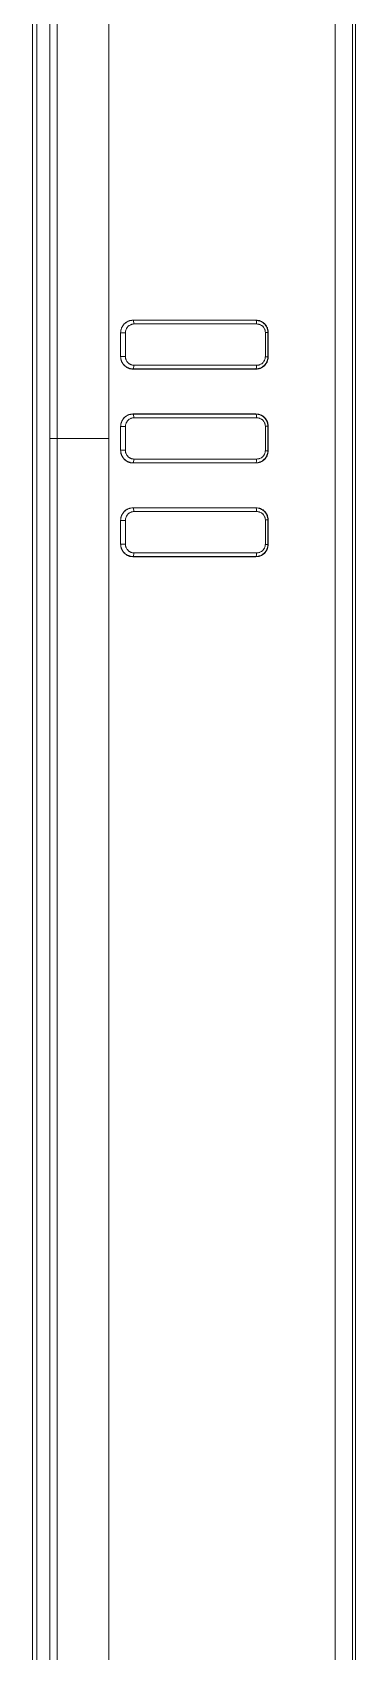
# Model space of a CAD drawing. Header units: inches. Extents: x 405346 to 489838, y -25612 to 14934.
# Drawn here: x 467669.7 to 467694.5, y 4228.3 to 4352.6 of the extents above; entities that cross this region are included whole.
import ezdxf

# ---------------------------------------------------------------- set-up
doc = ezdxf.new("R2010")
doc.units = ezdxf.units.IN
doc.header["$LTSCALE"] = 200
doc.header["$MEASUREMENT"] = 0
doc.layers.add('SS-EQ', color=2, linetype='Continuous', lineweight=20)

# ---------------------------------------------------------------- blocks, each defined once
blk = doc.blocks.new('4way무풍')
at = {"layer": 'SS-EQ'}
for p, q in [((431.26, 0), (431.26, 265.57)), ((425.39, -262.95), (425.39, 262.95)), ((425.73, -263.13), (425.73, 263.13)), ((426.73, 257.01), (426.73, 0)), ((432.17, 6.3), (432.17, 8.11)), ((432.17, 8.11), (432.54, 8.11)), ((432.17, 8.11), (432.17, 6.29)), ((432.54, 8.11), (432.54, 6.3)), ((443.29, 8.14), (443.49, 8.14)), ((443.29, 6.26), (443.29, 8.14)), ((443.49, 8.14), (443.49, 6.26)), ((443.5, 6.24), (443.5, 8.16)), ((432.17, 6.3), (432.54, 6.3)), ((443.29, 6.26), (443.49, 6.26)), ((432.17, -0.91), (432.17, 0.91)), ((432.17, 0.91), (432.54, 0.91)), ((432.17, 0.91), (432.17, -0.91)), ((432.54, 0.91), (432.54, -0.91)), ((443.29, 0.94), (443.49, 0.94)), ((443.29, -0.94), (443.29, 0.94)), ((443.49, 0.94), (443.49, -0.94)), ((443.5, -0.96), (443.5, 0.96)), ((426.73, 0), (427.28, 0)), ((426.73, 0), (426.73, -257.01)), ((431.26, 0), (431.26, -265.55)), ((432.17, -0.91), (432.54, -0.91)), ((443.29, -0.94), (443.49, -0.94)), ((432.17, -6.29), (432.17, -8.11)), ((432.17, -8.11), (432.17, -6.3)), ((432.17, -6.3), (432.54, -6.3)), ((432.54, -6.3), (432.54, -8.11)), ((443.29, -6.26), (443.49, -6.26)), ((443.29, -8.14), (443.29, -6.26)), ((443.49, -6.26), (443.49, -8.14)), ((443.5, -8.16), (443.5, -6.24)), ((432.17, -8.11), (432.54, -8.11)), ((443.29, -8.14), (443.49, -8.14))]:
    blk.add_line(p, q, dxfattribs=at)
for centre, major_axis, ratio, start_param, end_param in [((433.11, 8.79), (0, 0.284), 0.286394, 4.712391, 6.192093), ((442.54, 8.79), (0, -0.284), 0.291585, 1.570797, 3.050313), ((433.11, 5.62), (0, -0.284), 0.286394, 0.091092, 1.570794), ((442.54, 5.62), (0, 0.284), 0.291585, 3.232872, 4.712388), ((433.11, 1.58), (0, 0.284), 0.286394, 4.712391, 6.192093), ((442.54, 1.58), (0, -0.284), 0.291585, 1.570797, 3.050313), ((433.11, -1.58), (0, -0.284), 0.286394, 0.091092, 1.570794), ((442.54, -1.58), (0, 0.284), 0.291585, 3.232872, 4.712388), ((433.11, -5.62), (0, 0.284), 0.286394, 4.712391, 6.192093), ((442.54, -5.62), (0, -0.284), 0.291585, 1.570797, 3.050313), ((433.11, -8.79), (0, -0.284), 0.286394, 0.091092, 1.570794), ((442.54, -8.79), (0, 0.284), 0.291585, 3.232872, 4.712388)]:
    blk.add_ellipse(centre, major_axis=major_axis, ratio=ratio, start_param=start_param, end_param=end_param, dxfattribs=at)
for points, degree in [([(448.66, -268.67), (448.66, 268.67)], 1), ([(450, 268.67), (450, -268.67)], 1), ([(450.23, -266.49), (450.23, 266.49)], 1), ([(427.28, 0), (427.28, 88.52), (427.28, 177.04), (427.28, 265.56)], 3), ([(433.11, 9.08), (433.11, 9.08), (433.12, 9.07), (433.12, 9.07)], 3), ([(442.56, 9.08), (439.41, 9.08), (436.26, 9.08), (433.11, 9.08)], 3), ([(433.12, 9.07), (436.27, 9.07), (439.41, 9.07), (442.55, 9.07)], 3), ([(442.62, 8.79), (439.48, 8.79), (436.34, 8.79), (433.2, 8.79)], 3), ([(442.55, 9.07), (442.55, 9.07), (442.56, 9.08), (442.56, 9.08)], 3), ([(433.12, 5.34), (433.12, 5.33), (433.11, 5.33), (433.11, 5.32)], 3), ([(433.11, 5.32), (436.26, 5.32), (439.41, 5.32), (442.56, 5.32)], 3), ([(442.55, 5.34), (439.41, 5.34), (436.27, 5.34), (433.12, 5.34)], 3), ([(433.2, 5.62), (436.34, 5.62), (439.48, 5.62), (442.62, 5.62)], 3), ([(442.56, 5.32), (442.56, 5.33), (442.55, 5.33), (442.55, 5.34)], 3), ([(433.11, 1.88), (433.11, 1.87), (433.12, 1.87), (433.12, 1.87)], 3), ([(442.56, 1.88), (439.41, 1.88), (436.26, 1.88), (433.11, 1.88)], 3), ([(433.12, 1.87), (436.27, 1.87), (439.41, 1.87), (442.55, 1.87)], 3), ([(442.62, 1.58), (439.48, 1.58), (436.34, 1.58), (433.2, 1.58)], 3), ([(442.55, 1.87), (442.55, 1.87), (442.56, 1.87), (442.56, 1.88)], 3), ([(427.28, 0), (428.61, 0), (429.93, 0), (431.26, 0)], 3), ([(427.28, 0), (427.28, -88.51), (427.28, -177.03), (427.28, -265.54)], 3), ([(433.12, -1.87), (433.12, -1.87), (433.11, -1.87), (433.11, -1.88)], 3), ([(433.11, -1.88), (436.26, -1.88), (439.41, -1.88), (442.56, -1.88)], 3), ([(442.55, -1.87), (439.41, -1.87), (436.27, -1.87), (433.12, -1.87)], 3), ([(433.2, -1.58), (436.34, -1.58), (439.48, -1.58), (442.62, -1.58)], 3), ([(442.56, -1.88), (442.56, -1.87), (442.55, -1.87), (442.55, -1.87)], 3), ([(433.11, -5.32), (433.11, -5.33), (433.12, -5.33), (433.12, -5.34)], 3), ([(442.56, -5.32), (439.41, -5.32), (436.26, -5.32), (433.11, -5.32)], 3), ([(433.12, -5.34), (436.27, -5.34), (439.41, -5.34), (442.55, -5.34)], 3), ([(442.62, -5.62), (439.48, -5.62), (436.34, -5.62), (433.2, -5.62)], 3), ([(442.55, -5.34), (442.55, -5.33), (442.56, -5.33), (442.56, -5.32)], 3), ([(433.12, -9.07), (433.12, -9.07), (433.11, -9.08), (433.11, -9.08)], 3), ([(433.11, -9.08), (436.26, -9.08), (439.41, -9.08), (442.56, -9.08)], 3), ([(442.55, -9.07), (439.41, -9.07), (436.27, -9.07), (433.12, -9.07)], 3), ([(433.2, -8.79), (436.34, -8.79), (439.48, -8.79), (442.62, -8.79)], 3), ([(442.56, -9.08), (442.56, -9.08), (442.55, -9.07), (442.55, -9.07)], 3)]:
    blk.add_open_spline(points, degree=degree, dxfattribs=at)
for points, knots in [([(433.11, 9.08), (433.05, 9.08), (432.99, 9.07), (432.9, 9.06), (432.87, 9.05), (432.81, 9.03), (432.78, 9.02), (432.7, 8.98), (432.64, 8.95), (432.57, 8.9), (432.54, 8.88), (432.49, 8.84), (432.47, 8.82), (432.4, 8.75), (432.36, 8.71), (432.31, 8.63), (432.3, 8.6), (432.27, 8.54), (432.24, 8.49), (432.22, 8.43), (432.2, 8.37), (432.19, 8.33), (432.17, 8.24), (432.17, 8.18), (432.17, 8.11)], [0, 0, 0, 0, 0.125, 0.125, 0.1875, 0.1875, 0.25, 0.25, 0.375, 0.375, 0.4375, 0.4375, 0.5, 0.5, 0.625, 0.625, 0.6875, 0.6875, 0.75, 0.8125, 0.8125, 0.875, 0.875, 1, 1, 1, 1]), ([(432.17, 8.11), (432.17, 8.17), (432.18, 8.23), (432.2, 8.33), (432.2, 8.36), (432.22, 8.42), (432.24, 8.48), (432.27, 8.54), (432.3, 8.59), (432.32, 8.62), (432.37, 8.7), (432.41, 8.75), (432.47, 8.81), (432.5, 8.83), (432.55, 8.87), (432.57, 8.89), (432.65, 8.94), (432.7, 8.97), (432.79, 9.01), (432.82, 9.02), (432.88, 9.04), (432.91, 9.05), (433, 9.06), (433.06, 9.07), (433.12, 9.07)], [0, 0, 0, 0, 0.125, 0.125, 0.1875, 0.1875, 0.25, 0.3125, 0.3125, 0.375, 0.375, 0.5, 0.5, 0.5625, 0.5625, 0.625, 0.625, 0.75, 0.75, 0.8125, 0.8125, 0.875, 0.875, 1, 1, 1, 1]), ([(433.2, 8.79), (433.15, 8.79), (433.11, 8.78), (433.05, 8.77), (433.03, 8.76), (432.99, 8.75), (432.97, 8.74), (432.91, 8.72), (432.87, 8.7), (432.81, 8.66), (432.8, 8.65), (432.76, 8.62), (432.75, 8.6), (432.7, 8.56), (432.67, 8.52), (432.64, 8.47), (432.63, 8.45), (432.6, 8.41), (432.6, 8.39), (432.57, 8.33), (432.56, 8.29), (432.54, 8.2), (432.54, 8.15), (432.54, 8.11)], [0, 0, 0, 0, 0.125, 0.125, 0.1875, 0.1875, 0.25, 0.25, 0.375, 0.375, 0.4375, 0.4375, 0.5, 0.5, 0.625, 0.625, 0.6875, 0.6875, 0.75, 0.75, 0.875, 0.875, 1, 1, 1, 1]), ([(443.49, 8.14), (443.49, 8.2), (443.48, 8.27), (443.46, 8.36), (443.45, 8.39), (443.44, 8.43), (443.43, 8.44), (443.42, 8.47), (443.42, 8.49), (443.39, 8.56), (443.36, 8.61), (443.32, 8.67), (443.31, 8.69), (443.29, 8.71), (443.26, 8.75), (443.21, 8.8), (443.16, 8.84), (443.13, 8.87), (443.11, 8.88), (443.09, 8.9), (443.08, 8.91), (443.01, 8.95), (442.96, 8.98), (442.88, 9.01), (442.85, 9.02), (442.79, 9.04), (442.76, 9.04), (442.67, 9.06), (442.61, 9.07), (442.55, 9.07)], [0, 0, 0, 0, 0.125, 0.125, 0.1875, 0.1875, 0.21875, 0.21875, 0.25, 0.25, 0.375, 0.375, 0.40625, 0.40625, 0.4375, 0.5, 0.5625, 0.5625, 0.59375, 0.59375, 0.625, 0.625, 0.75, 0.75, 0.8125, 0.8125, 0.875, 0.875, 1, 1, 1, 1]), ([(443.5, 8.16), (443.5, 8.22), (443.5, 8.29), (443.48, 8.38), (443.47, 8.41), (443.46, 8.45), (443.45, 8.47), (443.44, 8.5), (443.44, 8.51), (443.4, 8.58), (443.37, 8.64), (443.33, 8.7), (443.32, 8.71), (443.3, 8.74), (443.27, 8.77), (443.22, 8.83), (443.17, 8.86), (443.13, 8.9), (443.1, 8.92), (443.02, 8.97), (442.97, 8.99), (442.88, 9.03), (442.86, 9.04), (442.8, 9.05), (442.77, 9.06), (442.68, 9.07), (442.62, 9.08), (442.56, 9.08)], [0, 0, 0, 0, 0.125, 0.125, 0.1875, 0.1875, 0.21875, 0.21875, 0.25, 0.25, 0.375, 0.375, 0.40625, 0.40625, 0.4375, 0.5, 0.5625, 0.5625, 0.625, 0.625, 0.75, 0.75, 0.8125, 0.8125, 0.875, 0.875, 1, 1, 1, 1]), ([(443.29, 8.14), (443.29, 8.19), (443.28, 8.23), (443.27, 8.29), (443.26, 8.32), (443.25, 8.35), (443.25, 8.36), (443.24, 8.38), (443.24, 8.39), (443.22, 8.44), (443.19, 8.47), (443.16, 8.52), (443.16, 8.53), (443.14, 8.54), (443.14, 8.55), (443.12, 8.58), (443.09, 8.61), (443.05, 8.64), (443.02, 8.66), (443, 8.67), (442.95, 8.71), (442.91, 8.73), (442.85, 8.75), (442.83, 8.75), (442.79, 8.77), (442.77, 8.77), (442.71, 8.78), (442.67, 8.79), (442.62, 8.79)], [0, 0, 0, 0, 0.125, 0.125, 0.1875, 0.1875, 0.21875, 0.21875, 0.25, 0.25, 0.375, 0.375, 0.40625, 0.40625, 0.4375, 0.4375, 0.5, 0.5625, 0.5625, 0.625, 0.625, 0.75, 0.75, 0.8125, 0.8125, 0.875, 0.875, 1, 1, 1, 1]), ([(432.17, 8.11), (432.17, 8.11), (432.17, 8.11), (432.17, 8.11), (432.17, 8.11), (432.17, 8.11)], [0, 0, 0, 0, 0.720033, 0.720033, 1, 1, 1, 1]), ([(443.5, 8.16), (443.5, 8.16), (443.5, 8.16), (443.5, 8.15), (443.49, 8.15), (443.49, 8.14)], [0, 0, 0, 0, 0.114089, 0.114089, 1, 1, 1, 1]), ([(432.17, 6.29), (432.17, 6.29), (432.17, 6.29), (432.17, 6.3), (432.17, 6.3), (432.17, 6.3)], [0, 0, 0, 0, 0.279967, 0.279967, 1, 1, 1, 1]), ([(432.17, 6.3), (432.17, 6.23), (432.18, 6.17), (432.2, 6.08), (432.2, 6.05), (432.22, 6), (432.22, 5.99), (432.23, 5.96), (432.24, 5.94), (432.27, 5.87), (432.3, 5.81), (432.34, 5.75), (432.35, 5.73), (432.37, 5.71), (432.38, 5.7), (432.41, 5.66), (432.43, 5.64), (432.5, 5.57), (432.54, 5.53), (432.61, 5.49), (432.62, 5.48), (432.65, 5.46), (432.69, 5.44), (432.76, 5.41), (432.82, 5.38), (432.86, 5.37), (432.88, 5.37), (432.91, 5.36), (432.92, 5.36), (433, 5.34), (433.06, 5.33), (433.12, 5.34)], [0, 0, 0, 0, 0.125, 0.125, 0.1875, 0.1875, 0.21875, 0.21875, 0.25, 0.25, 0.375, 0.375, 0.40625, 0.40625, 0.4375, 0.4375, 0.5, 0.5, 0.625, 0.625, 0.65625, 0.65625, 0.6875, 0.75, 0.8125, 0.8125, 0.84375, 0.84375, 0.875, 0.875, 1, 1, 1, 1]), ([(432.17, 6.29), (432.17, 6.23), (432.17, 6.17), (432.19, 6.07), (432.2, 6.04), (432.21, 6), (432.22, 5.98), (432.23, 5.95), (432.23, 5.93), (432.26, 5.86), (432.29, 5.81), (432.34, 5.74), (432.35, 5.73), (432.37, 5.7), (432.38, 5.69), (432.4, 5.65), (432.43, 5.63), (432.49, 5.56), (432.54, 5.52), (432.6, 5.48), (432.62, 5.47), (432.64, 5.45), (432.68, 5.43), (432.75, 5.4), (432.81, 5.38), (432.85, 5.36), (432.87, 5.36), (432.9, 5.35), (432.91, 5.35), (432.99, 5.33), (433.05, 5.32), (433.11, 5.32)], [0, 0, 0, 0, 0.125, 0.125, 0.1875, 0.1875, 0.21875, 0.21875, 0.25, 0.25, 0.375, 0.375, 0.40625, 0.40625, 0.4375, 0.4375, 0.5, 0.5, 0.625, 0.625, 0.65625, 0.65625, 0.6875, 0.75, 0.8125, 0.8125, 0.84375, 0.84375, 0.875, 0.875, 1, 1, 1, 1]), ([(432.54, 6.3), (432.54, 6.25), (432.54, 6.21), (432.55, 6.14), (432.56, 6.12), (432.57, 6.09), (432.57, 6.08), (432.58, 6.06), (432.58, 6.05), (432.6, 5.99), (432.62, 5.96), (432.65, 5.91), (432.66, 5.9), (432.67, 5.88), (432.68, 5.87), (432.7, 5.85), (432.72, 5.83), (432.76, 5.78), (432.8, 5.76), (432.84, 5.73), (432.85, 5.72), (432.87, 5.71), (432.88, 5.7), (432.91, 5.69), (432.94, 5.67), (432.98, 5.65), (433.03, 5.64), (433.05, 5.64), (433.11, 5.62), (433.15, 5.62), (433.2, 5.62)], [0, 0, 0, 0, 0.125, 0.125, 0.1875, 0.1875, 0.21875, 0.21875, 0.25, 0.25, 0.375, 0.375, 0.40625, 0.40625, 0.4375, 0.4375, 0.5, 0.5, 0.625, 0.625, 0.65625, 0.65625, 0.6875, 0.6875, 0.75, 0.8125, 0.8125, 0.875, 0.875, 1, 1, 1, 1]), ([(442.55, 5.34), (442.61, 5.34), (442.67, 5.34), (442.76, 5.36), (442.79, 5.37), (442.83, 5.38), (442.85, 5.38), (442.87, 5.39), (442.89, 5.4), (442.96, 5.43), (443.01, 5.46), (443.09, 5.51), (443.11, 5.52), (443.16, 5.56), (443.18, 5.58), (443.25, 5.64), (443.29, 5.69), (443.34, 5.77), (443.36, 5.79), (443.38, 5.83), (443.39, 5.85), (443.4, 5.87), (443.41, 5.89), (443.44, 5.96), (443.45, 6.02), (443.47, 6.11), (443.48, 6.14), (443.48, 6.2), (443.49, 6.23), (443.49, 6.26)], [0, 0, 0, 0, 0.125, 0.125, 0.1875, 0.1875, 0.21875, 0.21875, 0.25, 0.25, 0.375, 0.375, 0.4375, 0.4375, 0.5, 0.5, 0.625, 0.625, 0.6875, 0.6875, 0.71875, 0.71875, 0.75, 0.75, 0.875, 0.875, 0.9375, 0.9375, 1, 1, 1, 1]), ([(442.56, 5.32), (442.62, 5.32), (442.68, 5.33), (442.77, 5.35), (442.8, 5.35), (442.84, 5.36), (442.86, 5.37), (442.88, 5.38), (442.9, 5.38), (442.97, 5.41), (443.02, 5.44), (443.1, 5.48), (443.12, 5.5), (443.16, 5.53), (443.17, 5.54), (443.2, 5.56), (443.21, 5.57), (443.26, 5.62), (443.3, 5.67), (443.36, 5.74), (443.37, 5.77), (443.4, 5.81), (443.4, 5.82), (443.42, 5.85), (443.42, 5.86), (443.45, 5.94), (443.47, 5.99), (443.49, 6.09), (443.5, 6.12), (443.5, 6.18), (443.5, 6.21), (443.5, 6.24)], [0, 0, 0, 0, 0.125, 0.125, 0.1875, 0.1875, 0.21875, 0.21875, 0.25, 0.25, 0.375, 0.375, 0.4375, 0.4375, 0.46875, 0.46875, 0.5, 0.5, 0.625, 0.625, 0.6875, 0.6875, 0.71875, 0.71875, 0.75, 0.75, 0.875, 0.875, 0.9375, 0.9375, 1, 1, 1, 1]), ([(442.62, 5.62), (442.67, 5.62), (442.71, 5.62), (442.77, 5.63), (442.8, 5.64), (442.83, 5.65), (442.85, 5.66), (442.86, 5.66), (442.91, 5.68), (442.95, 5.7), (443, 5.73), (443.03, 5.75), (443.05, 5.77), (443.07, 5.78), (443.08, 5.79), (443.12, 5.83), (443.14, 5.86), (443.18, 5.91), (443.19, 5.93), (443.21, 5.96), (443.21, 5.97), (443.22, 5.99), (443.23, 6), (443.25, 6.05), (443.26, 6.09), (443.28, 6.15), (443.28, 6.17), (443.28, 6.22), (443.29, 6.24), (443.29, 6.26)], [0, 0, 0, 0, 0.125, 0.125, 0.1875, 0.21875, 0.21875, 0.25, 0.25, 0.375, 0.375, 0.4375, 0.46875, 0.46875, 0.5, 0.5, 0.625, 0.625, 0.6875, 0.6875, 0.71875, 0.71875, 0.75, 0.75, 0.875, 0.875, 0.9375, 0.9375, 1, 1, 1, 1]), ([(443.49, 6.26), (443.49, 6.26), (443.5, 6.25), (443.5, 6.24), (443.5, 6.24), (443.5, 6.24)], [0, 0, 0, 0, 0.885911, 0.885911, 1, 1, 1, 1]), ([(433.11, 1.88), (433.05, 1.88), (432.99, 1.87), (432.9, 1.85), (432.87, 1.85), (432.81, 1.83), (432.78, 1.82), (432.7, 1.78), (432.64, 1.75), (432.57, 1.7), (432.54, 1.68), (432.49, 1.64), (432.47, 1.62), (432.4, 1.55), (432.36, 1.5), (432.31, 1.42), (432.3, 1.4), (432.27, 1.34), (432.24, 1.28), (432.22, 1.22), (432.2, 1.16), (432.19, 1.13), (432.17, 1.04), (432.17, 0.97), (432.17, 0.91)], [0, 0, 0, 0, 0.125, 0.125, 0.1875, 0.1875, 0.25, 0.25, 0.375, 0.375, 0.4375, 0.4375, 0.5, 0.5, 0.625, 0.625, 0.6875, 0.6875, 0.75, 0.8125, 0.8125, 0.875, 0.875, 1, 1, 1, 1]), ([(432.17, 0.91), (432.17, 0.97), (432.18, 1.03), (432.2, 1.13), (432.2, 1.16), (432.22, 1.22), (432.24, 1.28), (432.27, 1.33), (432.3, 1.39), (432.32, 1.42), (432.37, 1.5), (432.41, 1.54), (432.47, 1.61), (432.5, 1.63), (432.55, 1.67), (432.57, 1.69), (432.65, 1.74), (432.7, 1.77), (432.79, 1.81), (432.82, 1.82), (432.88, 1.84), (432.91, 1.84), (433, 1.86), (433.06, 1.87), (433.12, 1.87)], [0, 0, 0, 0, 0.125, 0.125, 0.1875, 0.1875, 0.25, 0.3125, 0.3125, 0.375, 0.375, 0.5, 0.5, 0.5625, 0.5625, 0.625, 0.625, 0.75, 0.75, 0.8125, 0.8125, 0.875, 0.875, 1, 1, 1, 1]), ([(433.2, 1.58), (433.15, 1.58), (433.11, 1.58), (433.05, 1.57), (433.03, 1.56), (432.99, 1.55), (432.97, 1.54), (432.91, 1.52), (432.87, 1.49), (432.81, 1.46), (432.8, 1.45), (432.76, 1.42), (432.75, 1.4), (432.7, 1.36), (432.67, 1.32), (432.64, 1.27), (432.63, 1.25), (432.6, 1.21), (432.6, 1.19), (432.57, 1.13), (432.56, 1.08), (432.54, 1), (432.54, 0.95), (432.54, 0.91)], [0, 0, 0, 0, 0.125, 0.125, 0.1875, 0.1875, 0.25, 0.25, 0.375, 0.375, 0.4375, 0.4375, 0.5, 0.5, 0.625, 0.625, 0.6875, 0.6875, 0.75, 0.75, 0.875, 0.875, 1, 1, 1, 1]), ([(443.49, 0.94), (443.49, 1), (443.48, 1.06), (443.46, 1.15), (443.45, 1.18), (443.44, 1.23), (443.43, 1.24), (443.42, 1.27), (443.42, 1.29), (443.39, 1.36), (443.36, 1.41), (443.32, 1.47), (443.31, 1.48), (443.29, 1.51), (443.26, 1.54), (443.21, 1.6), (443.16, 1.64), (443.13, 1.67), (443.11, 1.68), (443.09, 1.7), (443.08, 1.7), (443.01, 1.75), (442.96, 1.77), (442.88, 1.81), (442.85, 1.82), (442.79, 1.84), (442.76, 1.84), (442.67, 1.86), (442.61, 1.87), (442.55, 1.87)], [0, 0, 0, 0, 0.125, 0.125, 0.1875, 0.1875, 0.21875, 0.21875, 0.25, 0.25, 0.375, 0.375, 0.40625, 0.40625, 0.4375, 0.5, 0.5625, 0.5625, 0.59375, 0.59375, 0.625, 0.625, 0.75, 0.75, 0.8125, 0.8125, 0.875, 0.875, 1, 1, 1, 1]), ([(443.5, 0.96), (443.5, 1.02), (443.5, 1.08), (443.48, 1.17), (443.47, 1.2), (443.46, 1.25), (443.45, 1.26), (443.44, 1.29), (443.44, 1.31), (443.4, 1.38), (443.37, 1.43), (443.33, 1.5), (443.32, 1.51), (443.3, 1.53), (443.27, 1.57), (443.22, 1.62), (443.17, 1.66), (443.13, 1.7), (443.1, 1.72), (443.02, 1.76), (442.97, 1.79), (442.88, 1.82), (442.86, 1.83), (442.8, 1.85), (442.77, 1.86), (442.68, 1.87), (442.62, 1.88), (442.56, 1.88)], [0, 0, 0, 0, 0.125, 0.125, 0.1875, 0.1875, 0.21875, 0.21875, 0.25, 0.25, 0.375, 0.375, 0.40625, 0.40625, 0.4375, 0.5, 0.5625, 0.5625, 0.625, 0.625, 0.75, 0.75, 0.8125, 0.8125, 0.875, 0.875, 1, 1, 1, 1]), ([(443.29, 0.94), (443.29, 0.98), (443.28, 1.03), (443.27, 1.09), (443.26, 1.11), (443.25, 1.14), (443.25, 1.15), (443.24, 1.17), (443.24, 1.18), (443.22, 1.23), (443.19, 1.27), (443.16, 1.32), (443.16, 1.32), (443.14, 1.34), (443.14, 1.35), (443.12, 1.37), (443.09, 1.41), (443.05, 1.43), (443.02, 1.46), (443, 1.47), (442.95, 1.5), (442.91, 1.52), (442.85, 1.55), (442.83, 1.55), (442.79, 1.56), (442.77, 1.57), (442.71, 1.58), (442.67, 1.58), (442.62, 1.58)], [0, 0, 0, 0, 0.125, 0.125, 0.1875, 0.1875, 0.21875, 0.21875, 0.25, 0.25, 0.375, 0.375, 0.40625, 0.40625, 0.4375, 0.4375, 0.5, 0.5625, 0.5625, 0.625, 0.625, 0.75, 0.75, 0.8125, 0.8125, 0.875, 0.875, 1, 1, 1, 1]), ([(432.17, 0.91), (432.17, 0.91), (432.17, 0.91), (432.17, 0.91), (432.17, 0.91), (432.17, 0.91)], [0, 0, 0, 0, 0.720033, 0.720033, 1, 1, 1, 1]), ([(443.5, 0.96), (443.5, 0.96), (443.5, 0.96), (443.5, 0.95), (443.49, 0.95), (443.49, 0.94)], [0, 0, 0, 0, 0.114089, 0.114089, 1, 1, 1, 1]), ([(432.17, -0.91), (432.17, -0.91), (432.17, -0.91), (432.17, -0.91), (432.17, -0.91), (432.17, -0.91)], [0, 0, 0, 0, 0.279967, 0.279967, 1, 1, 1, 1]), ([(432.17, -0.91), (432.17, -0.97), (432.18, -1.03), (432.2, -1.13), (432.2, -1.16), (432.22, -1.2), (432.22, -1.22), (432.23, -1.25), (432.24, -1.26), (432.27, -1.33), (432.3, -1.39), (432.34, -1.46), (432.35, -1.47), (432.37, -1.49), (432.38, -1.51), (432.41, -1.54), (432.43, -1.57), (432.5, -1.63), (432.54, -1.67), (432.61, -1.72), (432.62, -1.72), (432.65, -1.74), (432.69, -1.76), (432.76, -1.8), (432.82, -1.82), (432.86, -1.83), (432.88, -1.84), (432.91, -1.84), (432.92, -1.85), (433, -1.86), (433.06, -1.87), (433.12, -1.87)], [0, 0, 0, 0, 0.125, 0.125, 0.1875, 0.1875, 0.21875, 0.21875, 0.25, 0.25, 0.375, 0.375, 0.40625, 0.40625, 0.4375, 0.4375, 0.5, 0.5, 0.625, 0.625, 0.65625, 0.65625, 0.6875, 0.75, 0.8125, 0.8125, 0.84375, 0.84375, 0.875, 0.875, 1, 1, 1, 1]), ([(432.17, -0.91), (432.17, -0.97), (432.17, -1.04), (432.19, -1.13), (432.2, -1.16), (432.21, -1.21), (432.22, -1.22), (432.23, -1.25), (432.23, -1.27), (432.26, -1.34), (432.29, -1.4), (432.34, -1.46), (432.35, -1.48), (432.37, -1.5), (432.38, -1.51), (432.4, -1.55), (432.43, -1.57), (432.49, -1.64), (432.54, -1.68), (432.6, -1.72), (432.62, -1.73), (432.64, -1.75), (432.68, -1.77), (432.75, -1.81), (432.81, -1.83), (432.85, -1.84), (432.87, -1.85), (432.9, -1.85), (432.91, -1.86), (432.99, -1.87), (433.05, -1.88), (433.11, -1.88)], [0, 0, 0, 0, 0.125, 0.125, 0.1875, 0.1875, 0.21875, 0.21875, 0.25, 0.25, 0.375, 0.375, 0.40625, 0.40625, 0.4375, 0.4375, 0.5, 0.5, 0.625, 0.625, 0.65625, 0.65625, 0.6875, 0.75, 0.8125, 0.8125, 0.84375, 0.84375, 0.875, 0.875, 1, 1, 1, 1]), ([(432.54, -0.91), (432.54, -0.95), (432.54, -1), (432.55, -1.06), (432.56, -1.08), (432.57, -1.11), (432.57, -1.13), (432.58, -1.15), (432.58, -1.16), (432.6, -1.21), (432.62, -1.25), (432.65, -1.29), (432.66, -1.3), (432.67, -1.32), (432.68, -1.33), (432.7, -1.35), (432.72, -1.37), (432.76, -1.42), (432.8, -1.45), (432.84, -1.48), (432.85, -1.48), (432.87, -1.49), (432.88, -1.5), (432.91, -1.51), (432.94, -1.53), (432.98, -1.55), (433.03, -1.56), (433.05, -1.57), (433.11, -1.58), (433.15, -1.58), (433.2, -1.58)], [0, 0, 0, 0, 0.125, 0.125, 0.1875, 0.1875, 0.21875, 0.21875, 0.25, 0.25, 0.375, 0.375, 0.40625, 0.40625, 0.4375, 0.4375, 0.5, 0.5, 0.625, 0.625, 0.65625, 0.65625, 0.6875, 0.6875, 0.75, 0.8125, 0.8125, 0.875, 0.875, 1, 1, 1, 1]), ([(442.55, -1.87), (442.61, -1.87), (442.67, -1.86), (442.76, -1.84), (442.79, -1.84), (442.83, -1.82), (442.85, -1.82), (442.87, -1.81), (442.89, -1.8), (442.96, -1.77), (443.01, -1.75), (443.09, -1.7), (443.11, -1.68), (443.16, -1.64), (443.18, -1.62), (443.25, -1.56), (443.29, -1.51), (443.34, -1.44), (443.36, -1.41), (443.38, -1.37), (443.39, -1.36), (443.4, -1.33), (443.41, -1.31), (443.44, -1.24), (443.45, -1.19), (443.47, -1.1), (443.48, -1.06), (443.48, -1), (443.49, -0.97), (443.49, -0.94)], [0, 0, 0, 0, 0.125, 0.125, 0.1875, 0.1875, 0.21875, 0.21875, 0.25, 0.25, 0.375, 0.375, 0.4375, 0.4375, 0.5, 0.5, 0.625, 0.625, 0.6875, 0.6875, 0.71875, 0.71875, 0.75, 0.75, 0.875, 0.875, 0.9375, 0.9375, 1, 1, 1, 1]), ([(442.56, -1.88), (442.62, -1.88), (442.68, -1.87), (442.77, -1.86), (442.8, -1.85), (442.84, -1.84), (442.86, -1.83), (442.88, -1.82), (442.9, -1.82), (442.97, -1.79), (443.02, -1.77), (443.1, -1.72), (443.12, -1.7), (443.16, -1.67), (443.17, -1.66), (443.2, -1.64), (443.21, -1.63), (443.26, -1.58), (443.3, -1.54), (443.36, -1.46), (443.37, -1.43), (443.4, -1.39), (443.4, -1.38), (443.42, -1.35), (443.42, -1.34), (443.45, -1.27), (443.47, -1.21), (443.49, -1.12), (443.5, -1.08), (443.5, -1.02), (443.5, -0.99), (443.5, -0.96)], [0, 0, 0, 0, 0.125, 0.125, 0.1875, 0.1875, 0.21875, 0.21875, 0.25, 0.25, 0.375, 0.375, 0.4375, 0.4375, 0.46875, 0.46875, 0.5, 0.5, 0.625, 0.625, 0.6875, 0.6875, 0.71875, 0.71875, 0.75, 0.75, 0.875, 0.875, 0.9375, 0.9375, 1, 1, 1, 1]), ([(442.62, -1.58), (442.67, -1.58), (442.71, -1.58), (442.77, -1.57), (442.8, -1.56), (442.83, -1.55), (442.85, -1.55), (442.86, -1.54), (442.91, -1.52), (442.95, -1.51), (443, -1.47), (443.03, -1.45), (443.05, -1.43), (443.07, -1.42), (443.08, -1.41), (443.12, -1.38), (443.14, -1.34), (443.18, -1.29), (443.19, -1.27), (443.21, -1.24), (443.21, -1.24), (443.22, -1.22), (443.23, -1.21), (443.25, -1.16), (443.26, -1.11), (443.28, -1.05), (443.28, -1.03), (443.28, -0.98), (443.29, -0.96), (443.29, -0.94)], [0, 0, 0, 0, 0.125, 0.125, 0.1875, 0.21875, 0.21875, 0.25, 0.25, 0.375, 0.375, 0.4375, 0.46875, 0.46875, 0.5, 0.5, 0.625, 0.625, 0.6875, 0.6875, 0.71875, 0.71875, 0.75, 0.75, 0.875, 0.875, 0.9375, 0.9375, 1, 1, 1, 1]), ([(443.49, -0.94), (443.49, -0.95), (443.5, -0.95), (443.5, -0.96), (443.5, -0.96), (443.5, -0.96)], [0, 0, 0, 0, 0.885911, 0.885911, 1, 1, 1, 1]), ([(433.11, -5.32), (433.05, -5.32), (432.99, -5.33), (432.9, -5.35), (432.87, -5.36), (432.81, -5.38), (432.78, -5.39), (432.7, -5.42), (432.64, -5.45), (432.57, -5.5), (432.54, -5.52), (432.49, -5.56), (432.47, -5.58), (432.4, -5.65), (432.36, -5.7), (432.31, -5.78), (432.3, -5.81), (432.27, -5.86), (432.24, -5.92), (432.22, -5.98), (432.2, -6.04), (432.19, -6.07), (432.17, -6.17), (432.17, -6.23), (432.17, -6.29)], [0, 0, 0, 0, 0.125, 0.125, 0.1875, 0.1875, 0.25, 0.25, 0.375, 0.375, 0.4375, 0.4375, 0.5, 0.5, 0.625, 0.625, 0.6875, 0.6875, 0.75, 0.8125, 0.8125, 0.875, 0.875, 1, 1, 1, 1]), ([(432.17, -6.3), (432.17, -6.23), (432.18, -6.17), (432.2, -6.08), (432.2, -6.05), (432.22, -5.99), (432.24, -5.93), (432.27, -5.87), (432.3, -5.81), (432.32, -5.79), (432.37, -5.71), (432.41, -5.66), (432.47, -5.59), (432.5, -5.57), (432.55, -5.53), (432.57, -5.51), (432.65, -5.46), (432.7, -5.43), (432.79, -5.4), (432.82, -5.38), (432.88, -5.37), (432.91, -5.36), (433, -5.34), (433.06, -5.34), (433.12, -5.34)], [0, 0, 0, 0, 0.125, 0.125, 0.1875, 0.1875, 0.25, 0.3125, 0.3125, 0.375, 0.375, 0.5, 0.5, 0.5625, 0.5625, 0.625, 0.625, 0.75, 0.75, 0.8125, 0.8125, 0.875, 0.875, 1, 1, 1, 1]), ([(433.2, -5.62), (433.15, -5.62), (433.11, -5.62), (433.05, -5.64), (433.03, -5.64), (432.99, -5.65), (432.97, -5.66), (432.91, -5.69), (432.87, -5.71), (432.81, -5.74), (432.8, -5.76), (432.76, -5.79), (432.75, -5.8), (432.7, -5.85), (432.67, -5.88), (432.64, -5.94), (432.63, -5.96), (432.6, -6), (432.6, -6.02), (432.57, -6.08), (432.56, -6.12), (432.54, -6.21), (432.54, -6.25), (432.54, -6.3)], [0, 0, 0, 0, 0.125, 0.125, 0.1875, 0.1875, 0.25, 0.25, 0.375, 0.375, 0.4375, 0.4375, 0.5, 0.5, 0.625, 0.625, 0.6875, 0.6875, 0.75, 0.75, 0.875, 0.875, 1, 1, 1, 1]), ([(443.49, -6.26), (443.49, -6.2), (443.48, -6.14), (443.46, -6.05), (443.45, -6.02), (443.44, -5.98), (443.43, -5.96), (443.42, -5.93), (443.42, -5.92), (443.39, -5.85), (443.36, -5.79), (443.32, -5.73), (443.31, -5.72), (443.29, -5.69), (443.26, -5.66), (443.21, -5.6), (443.16, -5.56), (443.13, -5.53), (443.11, -5.52), (443.09, -5.51), (443.08, -5.5), (443.01, -5.46), (442.96, -5.43), (442.88, -5.39), (442.85, -5.38), (442.79, -5.37), (442.76, -5.36), (442.67, -5.34), (442.61, -5.34), (442.55, -5.34)], [0, 0, 0, 0, 0.125, 0.125, 0.1875, 0.1875, 0.21875, 0.21875, 0.25, 0.25, 0.375, 0.375, 0.40625, 0.40625, 0.4375, 0.5, 0.5625, 0.5625, 0.59375, 0.59375, 0.625, 0.625, 0.75, 0.75, 0.8125, 0.8125, 0.875, 0.875, 1, 1, 1, 1]), ([(443.5, -6.24), (443.5, -6.18), (443.5, -6.12), (443.48, -6.03), (443.47, -6), (443.46, -5.95), (443.45, -5.94), (443.44, -5.91), (443.44, -5.89), (443.4, -5.82), (443.37, -5.77), (443.33, -5.71), (443.32, -5.69), (443.3, -5.67), (443.27, -5.63), (443.22, -5.58), (443.17, -5.54), (443.13, -5.5), (443.1, -5.49), (443.02, -5.44), (442.97, -5.41), (442.88, -5.38), (442.86, -5.37), (442.8, -5.35), (442.77, -5.35), (442.68, -5.33), (442.62, -5.32), (442.56, -5.32)], [0, 0, 0, 0, 0.125, 0.125, 0.1875, 0.1875, 0.21875, 0.21875, 0.25, 0.25, 0.375, 0.375, 0.40625, 0.40625, 0.4375, 0.5, 0.5625, 0.5625, 0.625, 0.625, 0.75, 0.75, 0.8125, 0.8125, 0.875, 0.875, 1, 1, 1, 1]), ([(443.29, -6.26), (443.29, -6.22), (443.28, -6.17), (443.27, -6.11), (443.26, -6.09), (443.25, -6.06), (443.25, -6.05), (443.24, -6.03), (443.24, -6.02), (443.22, -5.97), (443.19, -5.93), (443.16, -5.89), (443.16, -5.88), (443.14, -5.86), (443.14, -5.85), (443.12, -5.83), (443.09, -5.8), (443.05, -5.77), (443.02, -5.74), (443, -5.73), (442.95, -5.7), (442.91, -5.68), (442.85, -5.66), (442.83, -5.65), (442.79, -5.64), (442.77, -5.63), (442.71, -5.62), (442.67, -5.62), (442.62, -5.62)], [0, 0, 0, 0, 0.125, 0.125, 0.1875, 0.1875, 0.21875, 0.21875, 0.25, 0.25, 0.375, 0.375, 0.40625, 0.40625, 0.4375, 0.4375, 0.5, 0.5625, 0.5625, 0.625, 0.625, 0.75, 0.75, 0.8125, 0.8125, 0.875, 0.875, 1, 1, 1, 1]), ([(432.17, -6.3), (432.17, -6.3), (432.17, -6.3), (432.17, -6.29), (432.17, -6.29), (432.17, -6.29)], [0, 0, 0, 0, 0.720033, 0.720033, 1, 1, 1, 1]), ([(443.5, -6.24), (443.5, -6.24), (443.5, -6.25), (443.5, -6.25), (443.49, -6.26), (443.49, -6.26)], [0, 0, 0, 0, 0.114089, 0.114089, 1, 1, 1, 1]), ([(432.17, -8.11), (432.17, -8.11), (432.17, -8.11), (432.17, -8.11), (432.17, -8.11), (432.17, -8.11)], [0, 0, 0, 0, 0.279967, 0.279967, 1, 1, 1, 1]), ([(432.17, -8.11), (432.17, -8.17), (432.18, -8.23), (432.2, -8.33), (432.2, -8.36), (432.22, -8.4), (432.22, -8.42), (432.23, -8.45), (432.24, -8.46), (432.27, -8.54), (432.3, -8.59), (432.34, -8.66), (432.35, -8.67), (432.37, -8.7), (432.38, -8.71), (432.41, -8.75), (432.43, -8.77), (432.5, -8.83), (432.54, -8.87), (432.61, -8.92), (432.62, -8.93), (432.65, -8.94), (432.69, -8.97), (432.76, -9), (432.82, -9.02), (432.86, -9.03), (432.88, -9.04), (432.91, -9.05), (432.92, -9.05), (433, -9.06), (433.06, -9.07), (433.12, -9.07)], [0, 0, 0, 0, 0.125, 0.125, 0.1875, 0.1875, 0.21875, 0.21875, 0.25, 0.25, 0.375, 0.375, 0.40625, 0.40625, 0.4375, 0.4375, 0.5, 0.5, 0.625, 0.625, 0.65625, 0.65625, 0.6875, 0.75, 0.8125, 0.8125, 0.84375, 0.84375, 0.875, 0.875, 1, 1, 1, 1]), ([(432.17, -8.11), (432.17, -8.18), (432.17, -8.24), (432.19, -8.33), (432.2, -8.36), (432.21, -8.41), (432.22, -8.43), (432.23, -8.46), (432.23, -8.47), (432.26, -8.54), (432.29, -8.6), (432.34, -8.67), (432.35, -8.68), (432.37, -8.7), (432.38, -8.72), (432.4, -8.75), (432.43, -8.78), (432.49, -8.84), (432.54, -8.88), (432.6, -8.93), (432.62, -8.94), (432.64, -8.95), (432.68, -8.98), (432.75, -9.01), (432.81, -9.03), (432.85, -9.04), (432.87, -9.05), (432.9, -9.06), (432.91, -9.06), (432.99, -9.07), (433.05, -9.08), (433.11, -9.08)], [0, 0, 0, 0, 0.125, 0.125, 0.1875, 0.1875, 0.21875, 0.21875, 0.25, 0.25, 0.375, 0.375, 0.40625, 0.40625, 0.4375, 0.4375, 0.5, 0.5, 0.625, 0.625, 0.65625, 0.65625, 0.6875, 0.75, 0.8125, 0.8125, 0.84375, 0.84375, 0.875, 0.875, 1, 1, 1, 1]), ([(432.54, -8.11), (432.54, -8.15), (432.54, -8.2), (432.55, -8.26), (432.56, -8.28), (432.57, -8.32), (432.57, -8.33), (432.58, -8.35), (432.58, -8.36), (432.6, -8.41), (432.62, -8.45), (432.65, -8.5), (432.66, -8.5), (432.67, -8.52), (432.68, -8.53), (432.7, -8.56), (432.72, -8.57), (432.76, -8.62), (432.8, -8.65), (432.84, -8.68), (432.85, -8.68), (432.87, -8.7), (432.88, -8.7), (432.91, -8.72), (432.94, -8.74), (432.98, -8.75), (433.03, -8.76), (433.05, -8.77), (433.11, -8.78), (433.15, -8.79), (433.2, -8.79)], [0, 0, 0, 0, 0.125, 0.125, 0.1875, 0.1875, 0.21875, 0.21875, 0.25, 0.25, 0.375, 0.375, 0.40625, 0.40625, 0.4375, 0.4375, 0.5, 0.5, 0.625, 0.625, 0.65625, 0.65625, 0.6875, 0.6875, 0.75, 0.8125, 0.8125, 0.875, 0.875, 1, 1, 1, 1]), ([(442.55, -9.07), (442.61, -9.07), (442.67, -9.06), (442.76, -9.05), (442.79, -9.04), (442.83, -9.03), (442.85, -9.02), (442.87, -9.01), (442.89, -9.01), (442.96, -8.98), (443.01, -8.95), (443.09, -8.9), (443.11, -8.88), (443.16, -8.84), (443.18, -8.82), (443.25, -8.76), (443.29, -8.71), (443.34, -8.64), (443.36, -8.61), (443.38, -8.57), (443.39, -8.56), (443.4, -8.53), (443.41, -8.52), (443.44, -8.45), (443.45, -8.39), (443.47, -8.3), (443.48, -8.27), (443.48, -8.21), (443.49, -8.17), (443.49, -8.14)], [0, 0, 0, 0, 0.125, 0.125, 0.1875, 0.1875, 0.21875, 0.21875, 0.25, 0.25, 0.375, 0.375, 0.4375, 0.4375, 0.5, 0.5, 0.625, 0.625, 0.6875, 0.6875, 0.71875, 0.71875, 0.75, 0.75, 0.875, 0.875, 0.9375, 0.9375, 1, 1, 1, 1]), ([(442.56, -9.08), (442.62, -9.08), (442.68, -9.08), (442.77, -9.06), (442.8, -9.05), (442.84, -9.04), (442.86, -9.04), (442.88, -9.03), (442.9, -9.02), (442.97, -8.99), (443.02, -8.97), (443.1, -8.92), (443.12, -8.9), (443.16, -8.88), (443.17, -8.87), (443.2, -8.85), (443.21, -8.84), (443.26, -8.78), (443.3, -8.74), (443.36, -8.66), (443.37, -8.64), (443.4, -8.6), (443.4, -8.58), (443.42, -8.55), (443.42, -8.54), (443.45, -8.47), (443.47, -8.41), (443.49, -8.32), (443.5, -8.29), (443.5, -8.22), (443.5, -8.19), (443.5, -8.16)], [0, 0, 0, 0, 0.125, 0.125, 0.1875, 0.1875, 0.21875, 0.21875, 0.25, 0.25, 0.375, 0.375, 0.4375, 0.4375, 0.46875, 0.46875, 0.5, 0.5, 0.625, 0.625, 0.6875, 0.6875, 0.71875, 0.71875, 0.75, 0.75, 0.875, 0.875, 0.9375, 0.9375, 1, 1, 1, 1]), ([(442.62, -8.79), (442.67, -8.79), (442.71, -8.78), (442.77, -8.77), (442.8, -8.76), (442.83, -8.76), (442.85, -8.75), (442.86, -8.75), (442.91, -8.73), (442.95, -8.71), (443, -8.67), (443.03, -8.66), (443.05, -8.64), (443.07, -8.62), (443.08, -8.62), (443.12, -8.58), (443.14, -8.55), (443.18, -8.49), (443.19, -8.48), (443.21, -8.45), (443.21, -8.44), (443.22, -8.42), (443.23, -8.41), (443.25, -8.36), (443.26, -8.32), (443.28, -8.25), (443.28, -8.23), (443.28, -8.19), (443.29, -8.17), (443.29, -8.14)], [0, 0, 0, 0, 0.125, 0.125, 0.1875, 0.21875, 0.21875, 0.25, 0.25, 0.375, 0.375, 0.4375, 0.46875, 0.46875, 0.5, 0.5, 0.625, 0.625, 0.6875, 0.6875, 0.71875, 0.71875, 0.75, 0.75, 0.875, 0.875, 0.9375, 0.9375, 1, 1, 1, 1]), ([(443.49, -8.14), (443.49, -8.15), (443.5, -8.15), (443.5, -8.16), (443.5, -8.16), (443.5, -8.16)], [0, 0, 0, 0, 0.885911, 0.885911, 1, 1, 1, 1])]:
    blk.add_open_spline(points, degree=3, knots=knots, dxfattribs=at)

msp = doc.modelspace()

# ---------------------------------------------------------------- block references
msp.add_blockref('4way무풍', (467244.27, 4321.43))

doc.saveas('drawing.dxf')
